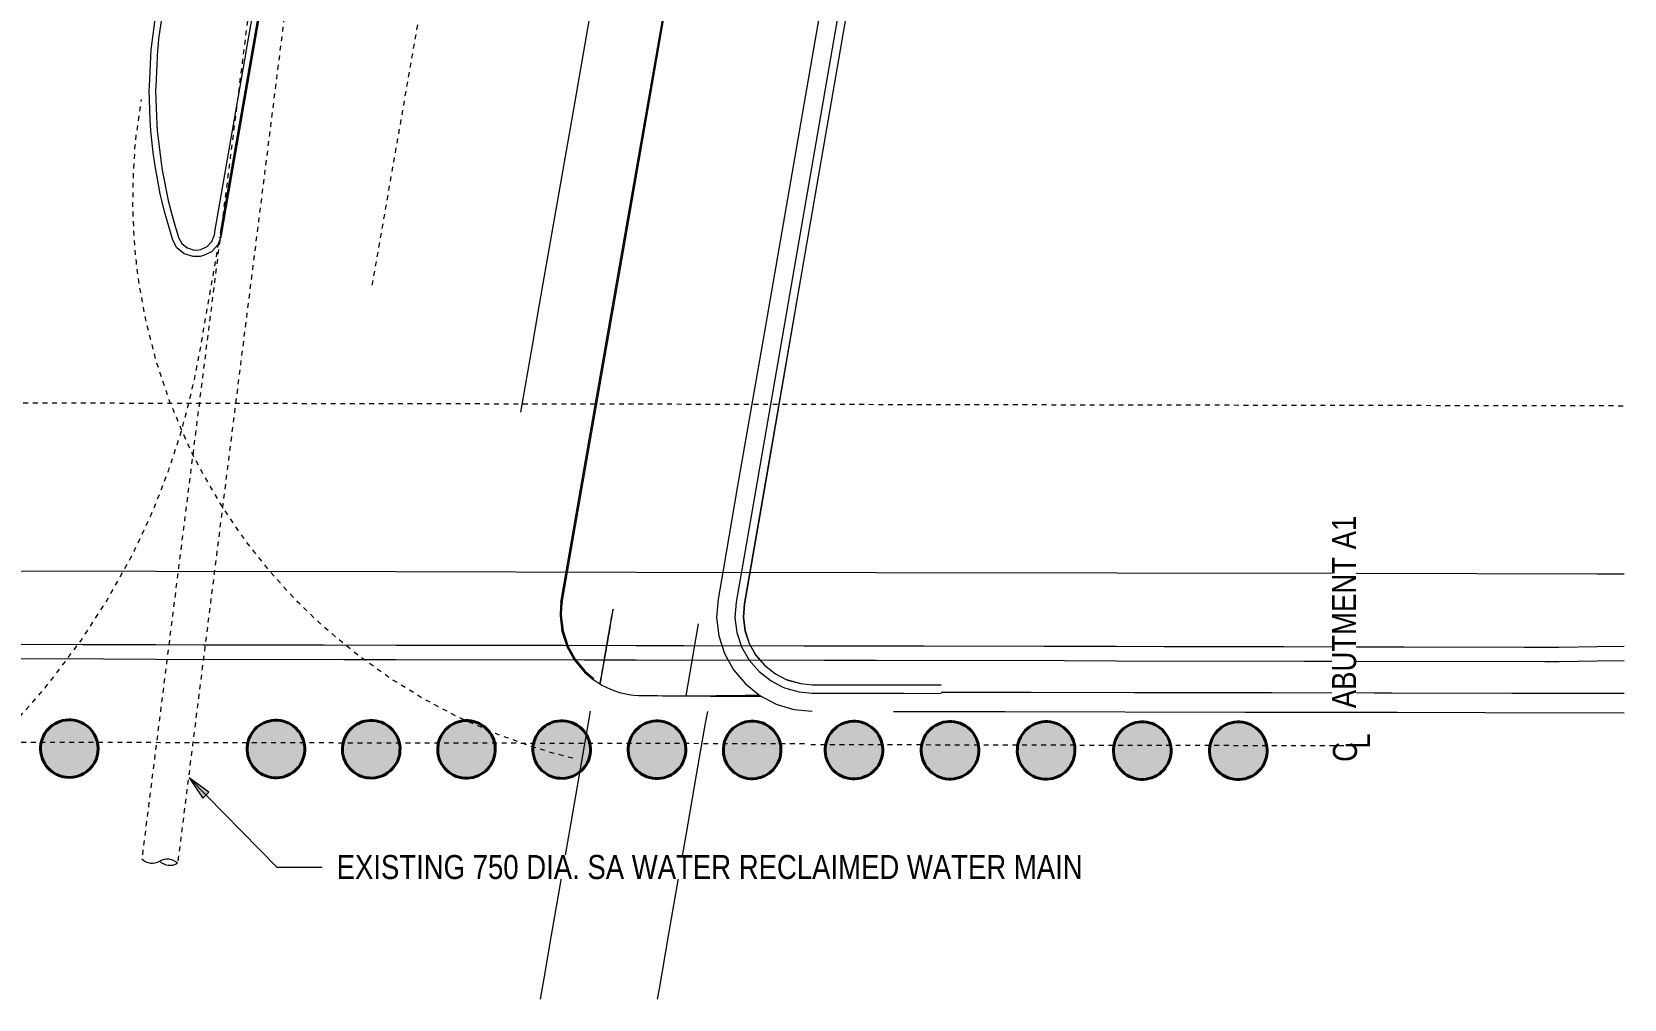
# Model space of a CAD drawing. Header units: metres. Extents: x -1160 to -900, y 3 to 560.
# Drawn here: x -1127.6 to -1094.45, y 503.3 to 523.44 of the extents above; entities that cross this region are included whole.
import ezdxf

# ---------------------------------------------------------------- set-up
doc = ezdxf.new("R2010")
doc.units = ezdxf.units.M
for name, pattern in [('IMPORT-LNMK-LineCont _3_', [0.004, 0.001, -0.003]), ('IMPORT-LNMK-LineTurn _3_', [0.0012, 0.0006, -0.0006]), ('JacobsDash', [0.0045, 0.003, -0.0015]), ('JacobsGridLine', [0.0145, 0.01, -0.001, 0.0025, -0.001])]:
    doc.linetypes.add(name, pattern=pattern)
for name, color, linetype, lineweight in [('A-ANNO-NOTE', 7, 'Continuous', 9), ('A-DETL', 7, 'Continuous', 13), ('A-DETL-GENF', 7, 'Continuous', 9), ('A-MASS', 7, 'Continuous', 40), ('G-ANNO-TEXT', 7, 'Continuous', 9), ('S-FNDN', 7, 'Continuous', 40), ('S-GRID', 7, 'Continuous', 9)]:
    doc.layers.add(name, color=color, linetype=linetype, lineweight=lineweight)
doc.styles.add('Arial Narrow', font='ARIALN.TTF', dxfattribs={"height": 0.5})
doc.styles.add('Arial Narrow_1', font='ARIALN.TTF', dxfattribs={"height": 0.0025})

# ---------------------------------------------------------------- blocks, each defined once
blk = doc.blocks.new('T2DPAA-T2D-C3S-RW-M2D-100010_dwg-40802999-DRG-2873031 - CONSTRUCTION SEQUENCE STAGE A1')
at = {"color": 9, "lineweight": 18, "true_color": 0xc3c3c3}
blk.add_line((22.499, -623.494), (24.013, -623.361), dxfattribs=at)
at = {"color": 9, "linetype": 'IMPORT-LNMK-LineCont _3_', "lineweight": 18, "true_color": 0xc3c3c3, "flags": 128}
for points in [[(19.443, -588.097), (20.455, -591.933), (21.731, -596.767), (23.007, -601.602), (24.282, -606.436), (25.558, -611.271), (26.833, -616.105), (28.109, -620.94), (29.385, -625.775), (30.66, -630.609), (31.936, -635.444), (33.212, -640.278), (33.353, -640.815)], [(29.085, -614.987), (29.606, -614.942), (33.401, -614.61), (38.382, -614.174), (43.363, -613.738), (45.213, -613.576), (48.344, -613.302), (53.325, -612.867), (57.289, -612.52)]]:
    blk.add_lwpolyline(points, dxfattribs=at)
at = {"color": 9, "lineweight": 18, "true_color": 0xc3c3c3, "flags": 128}
for points in [[(16.06, -588.995), (17.071, -592.826), (18.347, -597.66), (19.622, -602.495), (20.898, -607.329), (22.174, -612.164), (23.449, -616.998), (24.725, -621.833), (26.001, -626.667), (27.276, -631.502), (28.552, -636.337), (29.827, -641.171), (29.971, -641.714)], [(14.293, -589.465), (15.025, -592.241), (15.303, -593.292), (16.301, -597.076), (16.578, -598.127), (17.576, -601.91), (17.854, -602.961), (18.852, -606.745), (19.129, -607.796), (20.128, -611.579), (20.405, -612.631), (21.403, -616.414), (21.681, -617.465), (22.679, -621.249), (22.956, -622.3), (23.955, -626.083), (24.232, -627.134), (25.23, -630.918), (25.508, -631.969), (26.506, -635.752), (26.783, -636.803), (27.782, -640.587), (27.857, -640.871)], [(19.672, -608.675), (20.309, -611.092), (20.695, -612.554), (20.947, -613.509), (21.585, -615.927), (21.971, -617.389), (22.223, -618.344), (22.861, -620.761), (23.246, -622.223), (23.499, -623.178), (24.136, -625.596), (24.522, -627.058), (24.774, -628.013), (25.412, -630.43), (25.798, -631.892), (26.05, -632.847), (26.688, -635.265), (27.073, -636.727), (27.325, -637.682), (27.963, -640.099), (28.147, -640.795), (28.363, -641.558), (28.517, -642.1)], [(29.254, -611.541), (29.307, -611.537), (29.314, -611.536), (33.103, -611.205), (33.11, -611.204), (34.235, -611.106)], [(33.501, -609.299), (32.948, -609.363), (32.899, -609.37), (32.709, -609.401), (32.67, -609.407), (31.928, -609.566), (31.851, -609.585), (31.163, -609.793), (31.051, -609.832), (30.419, -610.082), (30.274, -610.146), (29.7, -610.43), (29.527, -610.525), (29.279, -610.668), (29.055, -610.807), (29.012, -610.834), (28.907, -610.935), (28.849, -611.059), (28.847, -611.067), (28.839, -611.212), (28.866, -611.307), (28.886, -611.349), (28.981, -611.459), (29.11, -611.527), (29.254, -611.541)], [(29.319, -611.654), (33.113, -611.322), (38.094, -610.887), (43.075, -610.451), (44.926, -610.289)], [(27.325, -618.655), (28.725, -618.532), (29.39, -618.474), (29.911, -618.428), (33.706, -618.096), (38.687, -617.661), (43.668, -617.225), (45.518, -617.063), (48.649, -616.789), (53.63, -616.353), (58.2, -615.954)], [(23.709, -620.477), (26.255, -620.254), (31.236, -619.818), (36.217, -619.383), (41.198, -618.947), (46.179, -618.511), (51.16, -618.075), (53.76, -617.848), (56.141, -617.639), (58.593, -617.425)], [(23.711, -620.502), (26.257, -620.279), (31.238, -619.843), (36.219, -619.407), (41.2, -618.972), (46.181, -618.536), (51.162, -618.1), (53.763, -617.873), (56.143, -617.664), (58.599, -617.449)], [(23.705, -620.478), (23.623, -620.49), (23.441, -620.532), (23.137, -620.652), (22.861, -620.829), (22.855, -620.834), (22.624, -621.055), (22.435, -621.322), (22.346, -621.503), (22.329, -621.547)], [(23.708, -620.503), (23.627, -620.515), (23.448, -620.556), (23.148, -620.675), (22.877, -620.849), (22.871, -620.853), (22.643, -621.071), (22.457, -621.335), (22.369, -621.513), (22.357, -621.544)], [(40.166, -622.245), (35.186, -622.685), (30.205, -623.126), (26.999, -623.41), (25.225, -623.567), (24.616, -623.621), (24.237, -623.692), (23.879, -623.834), (23.556, -624.043), (23.278, -624.309), (23.056, -624.624), (22.9, -624.976), (22.814, -625.351), (22.809, -625.395), (22.801, -625.736), (22.863, -626.116)], [(41.449, -622.514), (36.468, -622.955), (31.488, -623.396), (27.033, -623.79), (26.507, -623.837), (24.649, -624.001), (24.338, -624.06), (24.045, -624.178), (23.78, -624.351), (23.554, -624.573), (23.376, -624.834), (23.253, -625.126), (23.197, -625.364), (23.188, -625.435), (23.185, -625.752), (23.228, -626.02), (23.715, -627.863), (23.913, -628.616)], [(41.464, -622.687), (36.483, -623.128), (31.503, -623.568), (27.048, -623.963), (26.522, -624.009), (24.665, -624.174), (24.387, -624.226), (24.125, -624.332), (23.889, -624.486), (23.687, -624.684), (23.528, -624.917), (23.418, -625.177), (23.369, -625.39), (23.36, -625.454), (23.358, -625.736), (23.396, -625.976), (23.882, -627.819), (24.081, -628.572)], [(41.464, -622.689), (36.484, -623.129), (31.503, -623.57), (27.049, -623.965), (26.523, -624.011), (24.665, -624.176), (24.388, -624.228), (24.126, -624.333), (23.89, -624.488), (23.689, -624.685), (23.53, -624.918), (23.42, -625.178), (23.37, -625.39), (23.362, -625.454), (23.359, -625.736), (23.397, -625.975), (23.884, -627.818), (24.083, -628.572)], [(15.616, -622.189), (16.094, -622.147), (16.962, -622.071), (18.203, -621.962), (19.331, -621.864), (20.307, -621.778), (21.437, -621.679), (21.68, -621.658)], [(22.326, -621.551), (22.293, -621.646), (22.265, -621.742), (22.243, -621.839), (22.227, -621.938), (22.216, -622.037), (22.212, -622.137), (22.213, -622.237), (22.22, -622.337), (22.233, -622.436), (22.252, -622.534), (22.265, -622.59), (22.276, -622.631), (22.301, -622.728), (22.326, -622.825), (22.351, -622.922), (22.376, -623.019), (22.401, -623.115), (22.426, -623.212), (22.451, -623.309), (22.476, -623.406), (22.501, -623.503), (22.526, -623.6), (22.551, -623.696), (22.576, -623.793), (22.601, -623.89), (22.626, -623.987), (22.651, -624.084), (22.676, -624.181), (22.701, -624.277), (22.726, -624.374), (22.751, -624.471), (22.776, -624.568), (22.801, -624.665), (22.806, -624.686), (22.889, -625.009)], [(22.275, -621.707), (22.374, -621.698), (22.474, -621.689), (22.574, -621.68), (22.673, -621.672), (22.773, -621.663), (22.872, -621.654), (22.972, -621.646), (23.072, -621.637), (23.171, -621.628), (23.271, -621.619), (23.371, -621.611), (23.47, -621.602), (23.57, -621.593), (23.669, -621.585), (23.769, -621.576), (23.856, -621.568)], [(22.303, -621.699), (22.374, -621.693), (22.41, -621.69), (22.474, -621.684), (22.573, -621.675), (22.673, -621.667), (22.772, -621.658), (22.872, -621.649), (22.972, -621.641), (23.071, -621.632), (23.171, -621.623), (23.27, -621.614), (23.37, -621.606), (23.47, -621.597), (23.569, -621.588), (23.669, -621.58), (23.769, -621.571), (23.855, -621.563)], [(22.499, -623.494), (22.83, -624.68), (22.906, -624.971)], [(16.242, -624.543), (16.461, -624.524), (17.62, -624.423), (18.865, -624.314), (19.696, -624.241), (20.965, -624.13), (22.057, -624.034), (22.301, -624.013)], [(27.168, -642.459), (26.43, -639.663), (25.962, -637.887), (25.962, -637.887), (25.155, -634.828), (23.879, -629.993), (23.289, -627.757), (23.288, -627.754), (23.288, -627.753)], [(27.56, -642.355), (27.51, -642.165), (26.963, -640.092), (26.326, -637.675), (26.235, -637.33), (25.688, -635.258), (25.05, -632.84), (24.959, -632.495), (24.412, -630.423), (24.386, -630.322), (23.934, -628.611)], [(27.858, -640.877), (28.074, -641.639), (28.227, -642.177)]]:
    blk.add_lwpolyline(points, dxfattribs=at)
at = {"color": 9, "linetype": 'IMPORT-LNMK-LineTurn _3_', "lineweight": 18, "true_color": 0xc3c3c3, "flags": 128}
for points in [[(11.171, -601.348), (11.443, -602.148), (11.822, -603.073), (11.903, -603.252), (12.261, -603.971), (12.76, -604.838), (13.315, -605.67), (13.924, -606.462), (14.585, -607.213), (14.875, -607.513), (15.294, -607.918), (16.049, -608.573), (16.845, -609.178), (17.681, -609.727), (18.55, -610.22), (19.019, -610.455), (19.234, -610.556), (19.451, -610.654), (20.379, -611.027), (21.329, -611.337), (21.4, -611.358), (22.298, -611.584), (22.462, -611.618), (23.282, -611.765), (23.54, -611.801), (24.275, -611.88), (25.035, -611.923), (25.273, -611.929), (26.035, -611.921), (26.273, -611.911), (26.814, -611.874), (28.798, -611.7), (29.241, -611.661)], [(20.637, -621.549), (20.635, -621.146), (20.649, -620.716), (20.718, -619.885), (20.845, -619.062), (21.029, -618.249), (21.269, -617.451), (21.564, -616.672), (21.912, -615.915), (22.078, -615.596), (22.311, -615.184), (22.471, -614.922), (22.761, -614.482), (23.258, -613.814), (23.343, -613.708), (23.8, -613.181), (24.385, -612.588), (24.669, -612.327), (24.995, -612.048), (25.009, -612.036), (25.671, -611.529), (26.365, -611.07), (27.091, -610.659), (27.144, -610.632), (27.842, -610.3), (28.291, -610.116), (28.617, -609.994), (29.343, -609.762), (30.082, -609.577), (30.639, -609.469), (30.832, -609.438), (31.589, -609.348)]]:
    blk.add_lwpolyline(points, dxfattribs=at)
blk = doc.blocks.new('T2DPAA-T2D-PWC-RW-M2D-100010_RoadDesign_rvt-1-DRG-2873031 - CONSTRUCTION SEQUENCE STAGE A1')
at = {"color": 254, "lineweight": 18, "true_color": 0xe3e3e3, "rotation": 75.11694444444437}
blk.add_blockref('T2DPAA-T2D-C3S-RW-M2D-100010_dwg-40802999-DRG-2873031 - CONSTRUCTION SEQUENCE STAGE A1', (-1722.337, 648.01), dxfattribs=at)
blk = doc.blocks.new('01_SFO_FRP_Pile_CastInPlace_CS_BR08 - CAST-IN-PLACE PILE - 1200-8661090-DRG-2873031 - CONSTRUCTION SEQUENCE STAGE A1')
at = {"layer": 'S-FNDN', "linetype": 'JacobsDash', "lineweight": 15, "true_color": 0xc0c0c0}
blk.add_hatch(color=9, dxfattribs=at).paths.add_polyline_path([(-0.169, 0.576), (-0.249, 0.546), (-0.324, 0.505), (-0.393, 0.453), (-0.453, 0.393), (-0.505, 0.324), (-0.546, 0.249), (-0.576, 0.169), (-0.594, 0.085), (-0.6, 0), (-0.594, -0.085), (-0.576, -0.169), (-0.546, -0.249), (-0.505, -0.324), (-0.453, -0.393), (-0.393, -0.453), (-0.324, -0.505), (-0.249, -0.546), (-0.169, -0.576), (-0.085, -0.594), (0, -0.6), (0.085, -0.594), (0.169, -0.576), (0.249, -0.546), (0.324, -0.505), (0.393, -0.453), (0.453, -0.393), (0.506, -0.323), (0.546, -0.249), (0.576, -0.169), (0.594, -0.085), (0.6, 0), (0.594, 0.085), (0.576, 0.169), (0.546, 0.249), (0.505, 0.324), (0.453, 0.393), (0.393, 0.453), (0.324, 0.505), (0.249, 0.546), (0.169, 0.576), (0.085, 0.594), (0, 0.6), (-0.085, 0.594), (-0.119, 0.586)])
at = {"layer": 'S-FNDN'}
for start, end in [(90, 270), (270, 90)]:
    blk.add_arc((0, 0), 0.6, start, end, dxfattribs=at)
blk = doc.blocks.new('01_SFO_FRP_Pile_CastInPlace_CS_BR08 - CAST-IN-PLACE PILE - 1200-8660909-DRG-2873031 - CONSTRUCTION SEQUENCE STAGE A1')
at = {"layer": 'S-FNDN', "linetype": 'JacobsDash', "lineweight": 15, "true_color": 0xc0c0c0}
blk.add_hatch(color=9, dxfattribs=at).paths.add_polyline_path([(-0.169, 0.576), (-0.249, 0.546), (-0.324, 0.505), (-0.393, 0.453), (-0.453, 0.393), (-0.505, 0.324), (-0.546, 0.249), (-0.576, 0.169), (-0.594, 0.085), (-0.6, 0), (-0.594, -0.085), (-0.576, -0.169), (-0.546, -0.249), (-0.505, -0.324), (-0.453, -0.393), (-0.393, -0.453), (-0.324, -0.505), (-0.249, -0.546), (-0.169, -0.576), (-0.085, -0.594), (0, -0.6), (0.085, -0.594), (0.169, -0.576), (0.249, -0.546), (0.324, -0.505), (0.393, -0.453), (0.453, -0.393), (0.505, -0.324), (0.546, -0.249), (0.576, -0.169), (0.594, -0.085), (0.6, 0), (0.594, 0.085), (0.576, 0.169), (0.545, 0.251), (0.505, 0.324), (0.453, 0.393), (0.393, 0.453), (0.324, 0.505), (0.249, 0.546), (0.169, 0.576), (0.085, 0.594), (0, 0.6), (-0.085, 0.594)])
at = {"layer": 'S-FNDN'}
for start, end in [(90, 270), (270, 90)]:
    blk.add_arc((0, 0), 0.6, start, end, dxfattribs=at)
blk = doc.blocks.new('01_SFO_FRP_Pile_CastInPlace_CS_BR08 - CAST-IN-PLACE PILE - 1200-8660884-DRG-2873031 - CONSTRUCTION SEQUENCE STAGE A1')
at = {"layer": 'S-FNDN', "linetype": 'JacobsDash', "lineweight": 15, "true_color": 0xc0c0c0}
blk.add_hatch(color=9, dxfattribs=at).paths.add_polyline_path([(-0.169, 0.576), (-0.249, 0.546), (-0.324, 0.505), (-0.393, 0.453), (-0.453, 0.393), (-0.505, 0.324), (-0.546, 0.249), (-0.576, 0.169), (-0.594, 0.085), (-0.6, 0), (-0.594, -0.085), (-0.576, -0.169), (-0.546, -0.249), (-0.505, -0.324), (-0.453, -0.393), (-0.393, -0.453), (-0.324, -0.505), (-0.249, -0.546), (-0.169, -0.576), (-0.085, -0.594), (0, -0.6), (0.085, -0.594), (0.169, -0.576), (0.249, -0.546), (0.324, -0.505), (0.393, -0.453), (0.453, -0.393), (0.508, -0.318), (0.546, -0.249), (0.576, -0.169), (0.594, -0.085), (0.6, 0), (0.594, 0.085), (0.576, 0.169), (0.546, 0.249), (0.505, 0.324), (0.453, 0.393), (0.393, 0.453), (0.324, 0.505), (0.249, 0.546), (0.169, 0.576), (0.085, 0.594), (0, 0.6), (-0.085, 0.594)])
at = {"layer": 'S-FNDN'}
for start, end in [(90, 270), (270, 90)]:
    blk.add_arc((0, 0), 0.6, start, end, dxfattribs=at)
blk = doc.blocks.new('01_SFO_FRP_Pile_CastInPlace_CS_BR08 - CAST-IN-PLACE PILE - 1200-8661059-DRG-2873031 - CONSTRUCTION SEQUENCE STAGE A1')
at = {"layer": 'S-FNDN', "linetype": 'JacobsDash', "lineweight": 15, "true_color": 0xc0c0c0}
blk.add_hatch(color=9, dxfattribs=at).paths.add_polyline_path([(-0.169, 0.576), (-0.249, 0.546), (-0.324, 0.505), (-0.393, 0.453), (-0.453, 0.393), (-0.505, 0.324), (-0.546, 0.249), (-0.576, 0.169), (-0.594, 0.085), (-0.6, 0), (-0.594, -0.085), (-0.576, -0.169), (-0.546, -0.249), (-0.505, -0.324), (-0.453, -0.393), (-0.393, -0.453), (-0.324, -0.505), (-0.249, -0.546), (-0.169, -0.576), (-0.085, -0.594), (0, -0.6), (0.085, -0.594), (0.169, -0.576), (0.249, -0.546), (0.324, -0.505), (0.393, -0.453), (0.453, -0.393), (0.511, -0.314), (0.546, -0.249), (0.576, -0.169), (0.594, -0.085), (0.6, 0), (0.594, 0.085), (0.576, 0.169), (0.546, 0.249), (0.505, 0.324), (0.453, 0.393), (0.393, 0.453), (0.324, 0.505), (0.249, 0.546), (0.169, 0.576), (0.085, 0.594), (0, 0.6), (-0.085, 0.594)])
at = {"layer": 'S-FNDN'}
for start, end in [(90, 270), (270, 90)]:
    blk.add_arc((0, 0), 0.6, start, end, dxfattribs=at)
blk = doc.blocks.new('01_SFO_FRP_Pile_CastInPlace_CS_BR08 - CAST-IN-PLACE PILE - 1200-8661047-DRG-2873031 - CONSTRUCTION SEQUENCE STAGE A1')
at = {"layer": 'S-FNDN', "linetype": 'JacobsDash', "lineweight": 15, "true_color": 0xc0c0c0}
blk.add_hatch(color=9, dxfattribs=at).paths.add_polyline_path([(-0.169, 0.576), (-0.249, 0.546), (-0.324, 0.505), (-0.393, 0.453), (-0.453, 0.393), (-0.505, 0.324), (-0.546, 0.249), (-0.576, 0.169), (-0.594, 0.085), (-0.6, 0), (-0.594, -0.085), (-0.576, -0.169), (-0.546, -0.249), (-0.505, -0.324), (-0.453, -0.393), (-0.393, -0.453), (-0.324, -0.505), (-0.249, -0.546), (-0.169, -0.576), (-0.085, -0.594), (0, -0.6), (0.085, -0.594), (0.169, -0.576), (0.249, -0.546), (0.324, -0.505), (0.393, -0.453), (0.453, -0.393), (0.505, -0.324), (0.546, -0.249), (0.576, -0.169), (0.594, -0.085), (0.6, 0), (0.594, 0.085), (0.576, 0.169), (0.546, 0.249), (0.505, 0.324), (0.453, 0.393), (0.393, 0.453), (0.324, 0.505), (0.249, 0.546), (0.169, 0.576), (0.085, 0.594), (0, 0.6), (-0.085, 0.594)])
at = {"layer": 'S-FNDN'}
for start, end in [(90, 270), (270, 90)]:
    blk.add_arc((0, 0), 0.6, start, end, dxfattribs=at)
blk = doc.blocks.new('01_SFO_FRP_Pile_CastInPlace_CS_BR08 - CAST-IN-PLACE PILE - 1200-8661025-DRG-2873031 - CONSTRUCTION SEQUENCE STAGE A1')
at = {"layer": 'S-FNDN', "linetype": 'JacobsDash', "lineweight": 15, "true_color": 0xc0c0c0}
blk.add_hatch(color=9, dxfattribs=at).paths.add_polyline_path([(0.169, -0.576), (0.249, -0.546), (0.324, -0.505), (0.393, -0.453), (0.453, -0.393), (0.505, -0.324), (0.546, -0.249), (0.576, -0.169), (0.594, -0.085), (0.6, 0), (0.594, 0.085), (0.576, 0.169), (0.546, 0.249), (0.505, 0.324), (0.453, 0.393), (0.393, 0.453), (0.324, 0.505), (0.249, 0.546), (0.169, 0.576), (0.085, 0.594), (0, 0.6), (-0.085, 0.594), (-0.169, 0.576), (-0.249, 0.546), (-0.324, 0.505), (-0.393, 0.453), (-0.453, 0.393), (-0.505, 0.324), (-0.546, 0.249), (-0.576, 0.169), (-0.594, 0.085), (-0.6, 0), (-0.594, -0.085), (-0.576, -0.169), (-0.546, -0.249), (-0.505, -0.324), (-0.453, -0.393), (-0.393, -0.453), (-0.324, -0.505), (-0.249, -0.546), (-0.169, -0.576), (-0.085, -0.594), (0, -0.6), (0.085, -0.594), (0.145, -0.581)])
at = {"layer": 'S-FNDN'}
for start, end in [(90, 270), (270, 90)]:
    blk.add_arc((0, 0), 0.6, start, end, dxfattribs=at)
blk = doc.blocks.new('Mass 1 - Mass 1-5299959-DRG-2873031 - CONSTRUCTION SEQUENCE STAGE A1')
at = {"layer": 'A-MASS', "color": 252, "lineweight": 13, "true_color": 0x888888}
for p, q in [((229.398, 1222.877), (232.112, 1223.085)), ((232.112, 1223.085), (232.16, 1223.088)), ((232.16, 1223.088), (232.307, 1223.071)), ((232.307, 1223.071), (232.354, 1223.055)), ((232.354, 1223.055), (232.484, 1222.985)), ((217.381, 1221.828), (228.362, 1222.789)), ((228.362, 1222.789), (229.384, 1222.876)), ((229.384, 1222.876), (229.398, 1222.877)), ((232.484, 1222.985), (232.51, 1222.963)), ((232.51, 1222.963), (232.555, 1222.922)), ((232.555, 1222.922), (232.619, 1222.834)), ((232.619, 1222.834), (232.641, 1222.795)), ((232.641, 1222.795), (232.685, 1222.657)), ((232.668, 1222.409), (232.606, 1222.28)), ((232.682, 1222.46), (232.668, 1222.409)), ((232.692, 1222.605), (232.682, 1222.46)), ((232.685, 1222.657), (232.692, 1222.605)), ((232.382, 1222.085), (232.201, 1221.975)), ((232.47, 1222.14), (232.382, 1222.085)), ((232.575, 1222.237), (232.47, 1222.14)), ((232.59, 1222.258), (232.575, 1222.237)), ((232.606, 1222.28), (232.59, 1222.258)), ((216.537, 1221.718), (216.587, 1221.726)), ((216.587, 1221.726), (217.381, 1221.828)), ((231.759, 1221.728), (231.395, 1221.546)), ((231.784, 1221.742), (231.759, 1221.728)), ((232.201, 1221.975), (231.784, 1221.742)), ((215.116, 1221.361), (215.708, 1221.537)), ((215.708, 1221.537), (215.794, 1221.559)), ((215.794, 1221.559), (216.537, 1221.718)), ((231.087, 1221.406), (231.038, 1221.384)), ((231.395, 1221.546), (231.087, 1221.406)), ((214.261, 1221.035), (214.476, 1221.126)), ((214.476, 1221.126), (214.898, 1221.287)), ((214.898, 1221.287), (215.015, 1221.327)), ((215.015, 1221.327), (215.116, 1221.361)), ((230.294, 1221.1), (229.629, 1220.901)), ((230.369, 1221.125), (230.294, 1221.1)), ((231.038, 1221.384), (230.369, 1221.125)), ((213.532, 1220.682), (213.681, 1220.761)), ((213.681, 1220.761), (214.11, 1220.968)), ((214.11, 1220.968), (214.261, 1221.035)), ((228.873, 1220.734), (228.753, 1220.713)), ((229.49, 1220.865), (228.873, 1220.734)), ((229.533, 1220.876), (229.49, 1220.865)), ((229.553, 1220.881), (229.533, 1220.876)), ((229.629, 1220.901), (229.553, 1220.881)), ((212.817, 1220.262), (213.352, 1220.584)), ((227.964, 1220.612), (213.137, 1219.315)), ((213.137, 1219.311), (227.964, 1220.609)), ((213.352, 1220.584), (213.532, 1220.682)), ((228.106, 1220.626), (227.964, 1220.612)), ((228.545, 1220.68), (228.106, 1220.626)), ((228.753, 1220.713), (228.545, 1220.68)), ((212.606, 1219.96), (212.689, 1220.14)), ((212.689, 1220.14), (212.817, 1220.262)), ((212.597, 1219.768), (212.606, 1219.96)), ((212.638, 1219.629), (212.597, 1219.768)), ((212.673, 1219.56), (212.638, 1219.629)), ((212.789, 1219.424), (212.673, 1219.56)), ((212.965, 1219.333), (212.789, 1219.424)), ((213.137, 1219.315), (212.965, 1219.333))]:
    blk.add_line(p, q, dxfattribs=at)
blk = doc.blocks.new('01_SFO_FRP_Pile_CastInPlace_CS_BR08 - CAST-IN-PLACE PILE - 1200-8661114-DRG-2873031 - CONSTRUCTION SEQUENCE STAGE A1')
at = {"layer": 'S-FNDN', "linetype": 'JacobsDash', "lineweight": 15, "true_color": 0xc0c0c0}
blk.add_hatch(color=9, dxfattribs=at).paths.add_polyline_path([(-0.576, -0.169), (-0.546, -0.249), (-0.505, -0.324), (-0.453, -0.393), (-0.393, -0.453), (-0.324, -0.505), (-0.249, -0.546), (-0.169, -0.576), (-0.085, -0.594), (0, -0.6), (0.085, -0.594), (0.169, -0.576), (0.249, -0.546), (0.324, -0.505), (0.393, -0.453), (0.453, -0.393), (0.505, -0.324), (0.546, -0.249), (0.576, -0.169), (0.594, -0.085), (0.6, 0), (0.594, 0.085), (0.576, 0.169), (0.546, 0.249), (0.505, 0.324), (0.453, 0.393), (0.393, 0.453), (0.324, 0.505), (0.249, 0.546), (0.169, 0.576), (0.085, 0.594), (0, 0.6), (-0.085, 0.594), (-0.169, 0.576), (-0.249, 0.546), (-0.324, 0.505), (-0.393, 0.453), (-0.453, 0.393), (-0.505, 0.324), (-0.546, 0.249), (-0.576, 0.169), (-0.594, 0.085), (-0.6, 0), (-0.594, -0.085)])
at = {"layer": 'S-FNDN'}
for start, end in [(90, 270), (270, 90)]:
    blk.add_arc((0, 0), 0.6, start, end, dxfattribs=at)
blk = doc.blocks.new('01_SFO_FRP_Pile_CastInPlace_CS_BR08 - CAST-IN-PLACE PILE - 1200-8661134-DRG-2873031 - CONSTRUCTION SEQUENCE STAGE A1')
at = {"layer": 'S-FNDN', "linetype": 'JacobsDash', "lineweight": 15, "true_color": 0xc0c0c0}
blk.add_hatch(color=9, dxfattribs=at).paths.add_polyline_path([(-0.576, -0.169), (-0.546, -0.249), (-0.505, -0.324), (-0.453, -0.393), (-0.393, -0.453), (-0.324, -0.505), (-0.249, -0.546), (-0.169, -0.576), (-0.085, -0.594), (0, -0.6), (0.085, -0.594), (0.169, -0.576), (0.249, -0.546), (0.324, -0.505), (0.393, -0.453), (0.453, -0.393), (0.505, -0.324), (0.546, -0.249), (0.576, -0.169), (0.594, -0.085), (0.6, 0), (0.594, 0.085), (0.576, 0.169), (0.546, 0.249), (0.505, 0.324), (0.453, 0.393), (0.393, 0.453), (0.324, 0.505), (0.249, 0.546), (0.169, 0.576), (0.085, 0.594), (0, 0.6), (-0.085, 0.594), (-0.169, 0.576), (-0.249, 0.546), (-0.324, 0.505), (-0.393, 0.453), (-0.453, 0.393), (-0.505, 0.324), (-0.546, 0.249), (-0.576, 0.169), (-0.594, 0.085), (-0.6, 0), (-0.594, -0.085)])
at = {"layer": 'S-FNDN'}
for start, end in [(90, 270), (270, 90)]:
    blk.add_arc((0, 0), 0.6, start, end, dxfattribs=at)
blk = doc.blocks.new('01_SFO_FRP_Pile_CastInPlace_CS_BR08 - CAST-IN-PLACE PILE - 1200-8661146-DRG-2873031 - CONSTRUCTION SEQUENCE STAGE A1')
at = {"layer": 'S-FNDN', "linetype": 'JacobsDash', "lineweight": 15, "true_color": 0xc0c0c0}
blk.add_hatch(color=9, dxfattribs=at).paths.add_polyline_path([(-0.576, -0.169), (-0.544, -0.253), (-0.505, -0.324), (-0.453, -0.393), (-0.393, -0.453), (-0.324, -0.505), (-0.249, -0.546), (-0.169, -0.576), (-0.085, -0.594), (0, -0.6), (0.085, -0.594), (0.169, -0.576), (0.249, -0.546), (0.324, -0.505), (0.393, -0.453), (0.453, -0.393), (0.505, -0.324), (0.546, -0.249), (0.576, -0.169), (0.594, -0.085), (0.6, 0), (0.594, 0.085), (0.576, 0.169), (0.546, 0.249), (0.505, 0.324), (0.453, 0.393), (0.393, 0.453), (0.324, 0.505), (0.249, 0.546), (0.169, 0.576), (0.085, 0.594), (0, 0.6), (-0.085, 0.594), (-0.169, 0.576), (-0.249, 0.546), (-0.324, 0.505), (-0.393, 0.453), (-0.453, 0.393), (-0.505, 0.324), (-0.546, 0.249), (-0.576, 0.169), (-0.594, 0.085), (-0.6, 0), (-0.594, -0.085)])
at = {"layer": 'S-FNDN'}
for start, end in [(90, 270), (270, 90)]:
    blk.add_arc((0, 0), 0.6, start, end, dxfattribs=at)
blk = doc.blocks.new('01_SFO_FRP_Pile_CastInPlace_CS_BR08 - CAST-IN-PLACE PILE - 1200-8661166-DRG-2873031 - CONSTRUCTION SEQUENCE STAGE A1')
at = {"layer": 'S-FNDN', "linetype": 'JacobsDash', "lineweight": 15, "true_color": 0xc0c0c0}
blk.add_hatch(color=9, dxfattribs=at).paths.add_polyline_path([(-0.576, -0.169), (-0.546, -0.249), (-0.505, -0.324), (-0.453, -0.393), (-0.393, -0.453), (-0.324, -0.505), (-0.249, -0.546), (-0.169, -0.576), (-0.085, -0.594), (0, -0.6), (0.085, -0.594), (0.169, -0.576), (0.249, -0.546), (0.324, -0.505), (0.393, -0.453), (0.453, -0.393), (0.505, -0.324), (0.546, -0.249), (0.576, -0.169), (0.594, -0.085), (0.6, 0), (0.594, 0.085), (0.576, 0.169), (0.546, 0.249), (0.505, 0.324), (0.453, 0.393), (0.393, 0.453), (0.324, 0.505), (0.249, 0.546), (0.169, 0.576), (0.085, 0.594), (0, 0.6), (-0.085, 0.594), (-0.169, 0.576), (-0.249, 0.546), (-0.324, 0.505), (-0.393, 0.453), (-0.453, 0.393), (-0.505, 0.324), (-0.546, 0.249), (-0.576, 0.169), (-0.594, 0.085), (-0.6, 0), (-0.594, -0.085)])
at = {"layer": 'S-FNDN'}
for start, end in [(90, 270), (270, 90)]:
    blk.add_arc((0, 0), 0.6, start, end, dxfattribs=at)
blk = doc.blocks.new('01_SFO_FRP_Pile_CastInPlace_CS_BR08 - CAST-IN-PLACE PILE - 1200-8661189-DRG-2873031 - CONSTRUCTION SEQUENCE STAGE A1')
at = {"layer": 'S-FNDN', "linetype": 'JacobsDash', "lineweight": 15, "true_color": 0xc0c0c0}
blk.add_hatch(color=9, dxfattribs=at).paths.add_polyline_path([(-0.576, -0.169), (-0.546, -0.249), (-0.505, -0.324), (-0.453, -0.393), (-0.393, -0.453), (-0.324, -0.505), (-0.249, -0.546), (-0.169, -0.576), (-0.085, -0.594), (0, -0.6), (0.085, -0.594), (0.169, -0.576), (0.249, -0.546), (0.324, -0.505), (0.393, -0.453), (0.453, -0.393), (0.505, -0.324), (0.548, -0.244), (0.576, -0.169), (0.594, -0.085), (0.6, 0), (0.594, 0.085), (0.576, 0.169), (0.546, 0.249), (0.505, 0.324), (0.453, 0.393), (0.393, 0.453), (0.324, 0.505), (0.249, 0.546), (0.169, 0.576), (0.085, 0.594), (0, 0.6), (-0.085, 0.594), (-0.169, 0.576), (-0.249, 0.546), (-0.324, 0.505), (-0.393, 0.453), (-0.462, 0.381), (-0.505, 0.324), (-0.546, 0.249), (-0.576, 0.169), (-0.594, 0.085), (-0.6, 0), (-0.594, -0.085)])
at = {"layer": 'S-FNDN'}
for start, end in [(90, 270), (270, 90)]:
    blk.add_arc((0, 0), 0.6, start, end, dxfattribs=at)
blk = doc.blocks.new('CS_DET_Pile-Column_BreakLine - Tubular BreakLine-7972830-DRG-2873031 - CONSTRUCTION SEQUENCE STAGE A1')
at = {"layer": 'A-DETL-GENF', "color": 176, "lineweight": 13, "true_color": 0x000080}
for centre, start, end in [((0.188, 0.249), 232.9573, 307.0427), ((0.563, -0.248), 52.9573, 127.0427), ((0.563, 0.249), 232.9573, 307.0427)]:
    blk.add_arc(centre, 0.311, start, end, dxfattribs=at)
blk = doc.blocks.new('CS_Annot_Centreline Symbol1 - CS_Annot_Centreline Symbol-7988197-DRG-2873031 - CONSTRUCTION SEQUENCE STAGE A1')
at = {"layer": 'A-ANNO-NOTE', "char_height": 0.0025, "attachment_point": 1, "rotation": 180, "style": 'Arial Narrow_1'}
for s, insert, width in [('L', (0.00115, -0.00329), 0.0019241), ('C  ', (0.00252, -0.00463), 0.0044093)]:
    blk.add_mtext(s, dxfattribs=dict(at, insert=insert, width=width))

msp = doc.modelspace()

# ---------------------------------------------------------------- hatches: boundary and pattern name
at = {"layer": 'G-ANNO-TEXT'}
msp.add_hatch(color=256, dxfattribs=at).paths.add_polyline_path([(-1124.326, 507.901), (-1124.038, 507.483), (-1123.912, 507.607)])
at = {"layer": 'S-FNDN', "lineweight": 5, "true_color": 0xc0c0c0}
msp.add_hatch(color=9, dxfattribs=at).paths.add_polyline_path([(-1114.569, 507.889), (-1114.484, 507.898), (-1114.401, 507.918), (-1114.322, 507.95), (-1114.248, 507.993), (-1114.18, 508.046), (-1114.122, 508.108), (-1114.072, 508.178), (-1114.033, 508.254), (-1114.005, 508.335), (-1113.989, 508.419), (-1113.985, 508.505), (-1113.993, 508.59), (-1114.014, 508.673), (-1114.046, 508.752), (-1114.089, 508.826), (-1114.142, 508.894), (-1114.204, 508.952), (-1114.274, 509.002), (-1114.35, 509.041), (-1114.431, 509.069), (-1114.515, 509.085), (-1114.6, 509.089), (-1114.686, 509.081), (-1114.769, 509.06), (-1114.848, 509.028), (-1114.922, 508.985), (-1114.989, 508.932), (-1115.048, 508.87), (-1115.098, 508.8), (-1115.137, 508.724), (-1115.165, 508.643), (-1115.181, 508.559), (-1115.185, 508.474), (-1115.176, 508.388), (-1115.156, 508.305), (-1115.124, 508.226), (-1115.081, 508.152), (-1115.028, 508.085), (-1114.966, 508.026), (-1114.896, 507.976), (-1114.82, 507.937), (-1114.739, 507.909), (-1114.655, 507.893)])

# ---------------------------------------------------------------- linework, layer by layer
at = {"layer": 'A-DETL', "color": 164, "linetype": 'JacobsDash', "lineweight": 9, "true_color": 0x002699}
for p, q in [((-1120.262, 546.288), (-1125.309, 506.214)), ((-1119.522, 546.163), (-1124.564, 506.124))]:
    msp.add_line(p, q, dxfattribs=at)
at = {"layer": 'G-ANNO-TEXT'}
for p, q in [((-1124.326, 507.901), (-1124.038, 507.483)), ((-1123.912, 507.607), (-1124.326, 507.901)), ((-1124.326, 507.901), (-1122.498, 506.047)), ((-1124.038, 507.483), (-1123.912, 507.607)), ((-1122.498, 506.047), (-1121.554, 506.047))]:
    msp.add_line(p, q, dxfattribs=at)
at = {"layer": 'S-FNDN'}
for start, end in [(75.1169, 255.1169), (255.1169, 75.1169)]:
    msp.add_arc((-1114.585, 508.489), 0.6, start, end, dxfattribs=at)
at = {"layer": 'S-GRID', "linetype": 'JacobsGridLine', "lineweight": 18}
for p, q in [((-1143.018, 508.677), (-1111.424, 508.618)), ((-1111.385, 508.6), (-1100.046, 508.575))]:
    msp.add_line(p, q, dxfattribs=at)

# ---------------------------------------------------------------- block references
at = {"color": 9, "lineweight": 5, "true_color": 0xc3c3c3}
msp.add_blockref('T2DPAA-T2D-PWC-RW-M2D-100010_RoadDesign_rvt-1-DRG-2873031 - CONSTRUCTION SEQUENCE STAGE A1', (0, 0), dxfattribs=at)
at = {"layer": 'A-ANNO-NOTE', "xscale": 200, "yscale": 200, "zscale": 200, "rotation": 269.9999999999306}
msp.add_blockref('CS_Annot_Centreline Symbol1 - CS_Annot_Centreline Symbol-7988197-DRG-2873031 - CONSTRUCTION SEQUENCE STAGE A1', (-1099.589, 508.74), dxfattribs=at)
at = {"layer": 'A-DETL-GENF', "color": 176, "lineweight": 13, "true_color": 0x000080, "rotation": 353.1362749684058}
msp.add_blockref('CS_DET_Pile-Column_BreakLine - Tubular BreakLine-7972830-DRG-2873031 - CONSTRUCTION SEQUENCE STAGE A1', (-1125.309, 506.214), dxfattribs=at)
at = {"layer": 'A-MASS', "color": 252, "lineweight": 13, "true_color": 0x888888, "rotation": 75.11694444444437}
msp.add_blockref('Mass 1 - Mass 1-5299959-DRG-2873031 - CONSTRUCTION SEQUENCE STAGE A1', (0, 0), dxfattribs=at)
at = {"layer": 'S-FNDN'}
for name, p, rotation in [('01_SFO_FRP_Pile_CastInPlace_CS_BR08 - CAST-IN-PLACE PILE - 1200-8661025-DRG-2873031 - CONSTRUCTION SEQUENCE STAGE A1', (-1126.817, 508.512), 345.1169444444437), ('01_SFO_FRP_Pile_CastInPlace_CS_BR08 - CAST-IN-PLACE PILE - 1200-8661047-DRG-2873031 - CONSTRUCTION SEQUENCE STAGE A1', (-1122.517, 508.504), 165.1169444444439), ('01_SFO_FRP_Pile_CastInPlace_CS_BR08 - CAST-IN-PLACE PILE - 1200-8661059-DRG-2873031 - CONSTRUCTION SEQUENCE STAGE A1', (-1120.534, 508.5), 165.1169444444439), ('01_SFO_FRP_Pile_CastInPlace_CS_BR08 - CAST-IN-PLACE PILE - 1200-8660884-DRG-2873031 - CONSTRUCTION SEQUENCE STAGE A1', (-1118.551, 508.496), 165.1169444444439), ('01_SFO_FRP_Pile_CastInPlace_CS_BR08 - CAST-IN-PLACE PILE - 1200-8661090-DRG-2873031 - CONSTRUCTION SEQUENCE STAGE A1', (-1116.568, 508.493), 165.1169444444439), ('01_SFO_FRP_Pile_CastInPlace_CS_BR08 - CAST-IN-PLACE PILE - 1200-8660909-DRG-2873031 - CONSTRUCTION SEQUENCE STAGE A1', (-1112.604, 508.485), 165.1169444444439), ('01_SFO_FRP_Pile_CastInPlace_CS_BR08 - CAST-IN-PLACE PILE - 1200-8661114-DRG-2873031 - CONSTRUCTION SEQUENCE STAGE A1', (-1110.485, 508.482), 75.11694444444437), ('01_SFO_FRP_Pile_CastInPlace_CS_BR08 - CAST-IN-PLACE PILE - 1200-8661134-DRG-2873031 - CONSTRUCTION SEQUENCE STAGE A1', (-1108.485, 508.478), 75.11694444444437), ('01_SFO_FRP_Pile_CastInPlace_CS_BR08 - CAST-IN-PLACE PILE - 1200-8661146-DRG-2873031 - CONSTRUCTION SEQUENCE STAGE A1', (-1106.485, 508.475), 75.11694444444437), ('01_SFO_FRP_Pile_CastInPlace_CS_BR08 - CAST-IN-PLACE PILE - 1200-8661166-DRG-2873031 - CONSTRUCTION SEQUENCE STAGE A1', (-1104.485, 508.471), 75.11694444444437), ('01_SFO_FRP_Pile_CastInPlace_CS_BR08 - CAST-IN-PLACE PILE - 1200-8661189-DRG-2873031 - CONSTRUCTION SEQUENCE STAGE A1', (-1102.485, 508.468), 75.11694444444437)]:
    msp.add_blockref(name, p, dxfattribs=dict(at, rotation=rotation))

# ---------------------------------------------------------------- next in the draw order: texts
at = {"layer": 'A-ANNO-NOTE', "insert": (-1100.533, 509.353), "char_height": 0.5, "attachment_point": 1, "rotation": 90, "style": 'Arial Narrow', "bg_fill": 3, "box_fill_scale": 1, "bg_fill_color": 256, "bg_fill_true_color": 13158600, "bg_fill_transparency": 0}
msp.add_mtext('ABUTMENT A1', dxfattribs=at)
at = {"layer": 'G-ANNO-TEXT', "insert": (-1121.254, 506.297), "char_height": 0.5, "attachment_point": 1, "style": 'Arial Narrow', "bg_fill": 3, "box_fill_scale": 1, "bg_fill_color": 256, "bg_fill_true_color": 13158600, "bg_fill_transparency": 0}
msp.add_mtext('EXISTING 750 DIA. SA WATER RECLAIMED WATER MAIN', dxfattribs=at)

doc.saveas('drawing.dxf')
